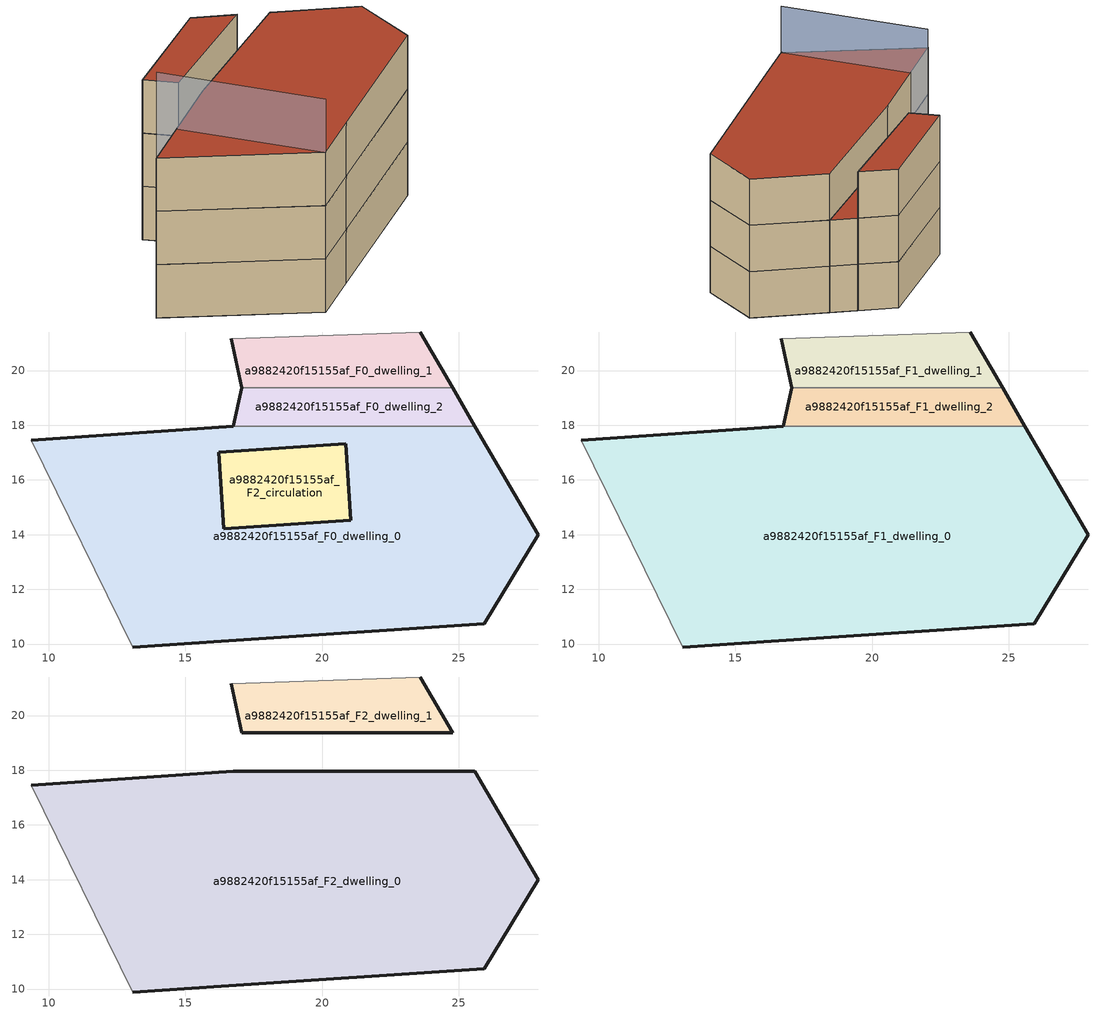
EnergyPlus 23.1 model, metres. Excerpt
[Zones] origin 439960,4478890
a9882420f15155af_F0_dwelling_0
 floor ground (EU_floor_Construction): 25.92,10.73 27.91,13.99 25.59,17.97 16.75,17.97 9.36,17.45 13.07,9.89 16.31,10.1 z0
 wall outside (EU_wall_Construction): 9.36,17.45 16.75,17.97 / 25.59,17.97 27.91,13.99 25.92,10.73 16.31,10.1 13.07,9.89 z0:3
 wall to a9882420f15155af_F0_dwelling_2 (EU_wall_Construction): 16.75,17.97 25.59,17.97 z0:3
 wall adiabatic (EU_wall_Construction): 13.07,9.89 9.36,17.45 z0:3
a9882420f15155af_F0_dwelling_1
 floor ground (EU_floor_Construction): 24.77,19.37 23.58,21.41 16.68,21.15 17.07,19.37 z0
 wall outside (EU_wall_Construction): 23.58,21.41 24.77,19.37 / 17.07,19.37 16.68,21.15 z0:3
 wall adiabatic (EU_wall_Construction): 16.68,21.15 23.58,21.41 z0:3
 wall to a9882420f15155af_F0_dwelling_2 (EU_wall_Construction): 24.77,19.37 17.07,19.37 z0:3
a9882420f15155af_F0_dwelling_2
 floor ground (EU_floor_Construction): 25.59,17.97 24.77,19.37 17.07,19.37 16.75,17.97 z0
 wall outside (EU_wall_Construction): 24.77,19.37 25.59,17.97 / 16.75,17.97 17.07,19.37 z0:3
a9882420f15155af_F2_circulation
 floor ground (EU_floor_Construction): 21.04,14.52 20.86,17.32 16.22,17.01 16.4,14.22 z0
 wall outside (EU_wall_Construction): 16.4,14.22 16.22,17.01 20.86,17.32 21.04,14.52 16.4,14.22 z0:3
 roof outside (EU_roof_Construction): 20.86,17.32 21.04,14.52 16.4,14.22 16.22,17.01 z3
a9882420f15155af_F1_dwelling_0
 floor to a9882420f15155af_F0_dwelling_0 (EU_floor_Construction): 25.92,10.73 27.91,13.99 25.59,17.97 16.75,17.97 9.36,17.45 13.07,9.89 16.31,10.1 z3
 wall outside (EU_wall_Construction): 9.36,17.45 16.75,17.97 / 25.59,17.97 27.91,13.99 25.92,10.73 16.31,10.1 13.07,9.89 z3:6
 wall to a9882420f15155af_F1_dwelling_2 (EU_wall_Construction): 16.75,17.97 25.59,17.97 z3:6
 wall adiabatic (EU_wall_Construction): 13.07,9.89 9.36,17.45 z3:6
a9882420f15155af_F1_dwelling_1
 floor to a9882420f15155af_F0_dwelling_1 (EU_floor_Construction): 24.77,19.37 23.58,21.41 16.68,21.15 17.07,19.37 z3
 wall outside (EU_wall_Construction): 23.58,21.41 24.77,19.37 / 17.07,19.37 16.68,21.15 z3:6
 wall adiabatic (EU_wall_Construction): 16.68,21.15 23.58,21.41 z3:6
 wall to a9882420f15155af_F1_dwelling_2 (EU_wall_Construction): 24.77,19.37 17.07,19.37 z3:6
a9882420f15155af_F1_dwelling_2
 floor to a9882420f15155af_F0_dwelling_2 (EU_floor_Construction): 25.59,17.97 24.77,19.37 17.07,19.37 16.75,17.97 z3
 wall outside (EU_wall_Construction): 24.77,19.37 25.59,17.97 / 16.75,17.97 17.07,19.37 z3:6
 roof outside (EU_roof_Construction): 24.77,19.37 25.59,17.97 16.75,17.97 17.07,19.37 z6
a9882420f15155af_F2_dwelling_0
 floor to a9882420f15155af_F1_dwelling_0 (EU_floor_Construction): 25.92,10.73 27.91,13.99 25.59,17.97 16.75,17.97 9.36,17.45 13.07,9.89 16.31,10.1 z6
 wall outside (EU_wall_Construction): 9.36,17.45 16.75,17.97 25.59,17.97 27.91,13.99 25.92,10.73 16.31,10.1 13.07,9.89 z6:9
 wall adiabatic (EU_wall_Construction): 13.07,9.89 9.36,17.45 z6:9
 roof outside (EU_roof_Construction): 25.59,17.97 27.91,13.99 25.92,10.73 16.31,10.1 13.07,9.89 9.36,17.45 16.75,17.97 z9
a9882420f15155af_F2_dwelling_1
 floor to a9882420f15155af_F1_dwelling_1 (EU_floor_Construction): 24.77,19.37 23.58,21.41 16.68,21.15 17.07,19.37 z6
 wall outside (EU_wall_Construction): 23.58,21.41 24.77,19.37 17.07,19.37 16.68,21.15 z6:9
 wall adiabatic (EU_wall_Construction): 16.68,21.15 23.58,21.41 z6:9
 roof outside (EU_roof_Construction): 23.58,21.41 24.77,19.37 17.07,19.37 16.68,21.15 z9
shading: 12.5,18.69 13.07,9.89 z0:12
[Building]
EU S2 Campaign: North Axis=0; Terrain=City; Solar Distribution=FullExterior
[Site:Location]
Madrid: Latitude=40.5; Longitude=-3.5; Time Zone=1; Elevation=609
[SizingPeriod:WeatherFileDays]
AnnualSizingPeriod: Begin Month=1; Begin Day of Month=1; End Month=12; End Day of Month=31; Day of Week for Start Day=Monday; Use Weather File Daylight Saving Period=No; Use Weather File Rain and Snow Indicators=No
[MATERIAL]
EU_InternalMass_Material: Roughness=MediumRough; Thickness=0.1; Conductivity=1; Density=1800; Specific Heat=900; Thermal Absorptance=0.9; Solar Absorptance=0.7; Visible Absorptance=0.7
[MATERIAL:NOMASS] Roughness=MediumRough; Thermal Absorptance=0.9; Solar Absorptance=0.7; Visible Absorptance=0.7
Name | Thermal Resistance
EU_wall_NoMass | 0.459673
EU_roof_NoMass | 0.495815
EU_floor_NoMass | 0.788942
[CONSTRUCTION]
EU_wall_Construction: EU_wall_NoMass
EU_roof_Construction: EU_roof_NoMass
EU_floor_Construction: EU_floor_NoMass
EU_InternalMass_Construction: EU_InternalMass_Material
[ZONE] Type=1; Multiplier=1; Ceiling Height=autocalculate; Floor Area=autocalculate; Part of Total Floor Area=Yes
Name | Volume
a9882420f15155af_F0_dwelling_0; a9882420f15155af_F1_dwelling_0; a9882420f15155af_F2_dwelling_0 | 356.75
a9882420f15155af_F0_dwelling_1; a9882420f15155af_F1_dwelling_1; a9882420f15155af_F2_dwelling_1 | 42.0348
a9882420f15155af_F0_dwelling_2; a9882420f15155af_F1_dwelling_2 | 34.9175
a9882420f15155af_F2_circulation | 39.0238
[INTERNALMASS] Construction=EU_InternalMass_Construction
Name | Zone or ZoneList | Surface Area
a9882420f15155af_F0_dwelling_0_EU_InternalMass | a9882420f15155af_F0_dwelling_0 | 118.92
a9882420f15155af_F0_dwelling_1_EU_InternalMass | a9882420f15155af_F0_dwelling_1 | 14.0149
a9882420f15155af_F0_dwelling_2_EU_InternalMass | a9882420f15155af_F0_dwelling_2 | 11.6328
a9882420f15155af_F1_dwelling_0_EU_InternalMass | a9882420f15155af_F1_dwelling_0 | 118.92
a9882420f15155af_F1_dwelling_1_EU_InternalMass | a9882420f15155af_F1_dwelling_1 | 14.0149
a9882420f15155af_F1_dwelling_2_EU_InternalMass | a9882420f15155af_F1_dwelling_2 | 11.6328
a9882420f15155af_F2_dwelling_0_EU_InternalMass | a9882420f15155af_F2_dwelling_0 | 65.7641
a9882420f15155af_F2_dwelling_1_EU_InternalMass | a9882420f15155af_F2_dwelling_1 | 65.7641
[OTHEREQUIPMENT] Fuel Type=Electricity; Design Level Calculation Method=Watts/Area; Power per Zone Floor Area=1; Fraction Latent=0; Fraction Radiant=0; Fraction Lost=0; Carbon Dioxide Generation Rate=0; EndUse Subcategory=EU_Step8_InternalGains
Name | Zone or ZoneList or Space or SpaceList | Schedule
EU_Step8_InternalGain_a9882420f15155af_F0_dwelling_0_f000 | a9882420f15155af_F0_dwelling_0 | EU_Step8_GainSchedule_a9882420f15155af_F0_dwelling_0_f000
EU_Step8_InternalGain_a9882420f15155af_F0_dwelling_1_f000 | a9882420f15155af_F0_dwelling_1 | EU_Step8_GainSchedule_a9882420f15155af_F0_dwelling_1_f000
EU_Step8_InternalGain_a9882420f15155af_F0_dwelling_2_f000 | a9882420f15155af_F0_dwelling_2 | EU_Step8_GainSchedule_a9882420f15155af_F0_dwelling_2_f000
EU_Step8_InternalGain_a9882420f15155af_F1_dwelling_0_f000 | a9882420f15155af_F1_dwelling_0 | EU_Step8_GainSchedule_a9882420f15155af_F1_dwelling_0_f000
EU_Step8_InternalGain_a9882420f15155af_F1_dwelling_1_f000 | a9882420f15155af_F1_dwelling_1 | EU_Step8_GainSchedule_a9882420f15155af_F1_dwelling_1_f000
EU_Step8_InternalGain_a9882420f15155af_F1_dwelling_2_f000 | a9882420f15155af_F1_dwelling_2 | EU_Step8_GainSchedule_a9882420f15155af_F1_dwelling_2_f000
EU_Step8_InternalGain_a9882420f15155af_F2_dwelling_0_f000 | a9882420f15155af_F2_dwelling_0 | EU_Step8_GainSchedule_a9882420f15155af_F2_dwelling_0_f000
EU_Step8_InternalGain_a9882420f15155af_F2_dwelling_1_f000 | a9882420f15155af_F2_dwelling_1 | EU_Step8_GainSchedule_a9882420f15155af_F2_dwelling_1_f000
[ZONEINFILTRATION:DESIGNFLOWRATE]
EU_Circulation_Infiltration_a9882420f15155af_F2_circulation: Zone or ZoneList or Space or SpaceList=a9882420f15155af_F2_circulation; Schedule=EU_AlwaysOn; Design Flow Rate Calculation Method=Flow/Area; Flow Rate per Floor Area=0.0005; Constant Term Coefficient=1; Temperature Term Coefficient=0; Velocity Term Coefficient=0; Velocity Squared Term Coefficient=0
[ZONEVENTILATION:DESIGNFLOWRATE] Schedule=EU_AlwaysOn; Design Flow Rate Calculation Method=AirChanges/Hour; Air Changes per Hour=0.719161; Ventilation Type=Natural; Fan Pressure Rise=0; Fan Total Efficiency=1; Constant Term Coefficient=1; Temperature Term Coefficient=0; Velocity Term Coefficient=0; Velocity Squared Term Coefficient=0; Minimum Indoor Temperature=-100; Maximum Indoor Temperature=100; Delta Temperature=-100; Minimum Outdoor Temperature=-100; Maximum Outdoor Temperature=100; Maximum Wind Speed=40
Name | Zone or ZoneList or Space or SpaceList
EU_ConstantAir_a9882420f15155af_F0_dwelling_0 | a9882420f15155af_F0_dwelling_0
EU_ConstantAir_a9882420f15155af_F0_dwelling_1 | a9882420f15155af_F0_dwelling_1
EU_ConstantAir_a9882420f15155af_F0_dwelling_2 | a9882420f15155af_F0_dwelling_2
EU_ConstantAir_a9882420f15155af_F1_dwelling_0 | a9882420f15155af_F1_dwelling_0
EU_ConstantAir_a9882420f15155af_F1_dwelling_1 | a9882420f15155af_F1_dwelling_1
EU_ConstantAir_a9882420f15155af_F1_dwelling_2 | a9882420f15155af_F1_dwelling_2
EU_ConstantAir_a9882420f15155af_F2_dwelling_0 | a9882420f15155af_F2_dwelling_0
EU_ConstantAir_a9882420f15155af_F2_dwelling_1 | a9882420f15155af_F2_dwelling_1
[HVACTEMPLATE:THERMOSTAT] Constant Heating Setpoint=20; Constant Cooling Setpoint=50
EU_HeatOnly_a9882420f15155af_F0_dwelling_0; EU_HeatOnly_a9882420f15155af_F0_dwelling_1; EU_HeatOnly_a9882420f15155af_F0_dwelling_2; EU_HeatOnly_a9882420f15155af_F1_dwelling_0; EU_HeatOnly_a9882420f15155af_F1_dwelling_1; EU_HeatOnly_a9882420f15155af_F1_dwelling_2; EU_HeatOnly_a9882420f15155af_F2_dwelling_0; EU_HeatOnly_a9882420f15155af_F2_dwelling_1
[HVACTEMPLATE:ZONE:IDEALLOADSAIRSYSTEM] System Availability Schedule=EU_AlwaysOn; Maximum Heating Supply Air Temperature=50; Minimum Cooling Supply Air Temperature=13; Maximum Heating Supply Air Humidity Ratio=0.0156; Minimum Cooling Supply Air Humidity Ratio=0.0077; Heating Limit=NoLimit; Cooling Limit=NoLimit; Heating Availability Schedule=EU_AlwaysOn; Cooling Availability Schedule=EU_CoolingOff; Dehumidification Control Type=ConstantSensibleHeatRatio; Cooling Sensible Heat Ratio=0.7; Dehumidification Setpoint=60; Humidification Control Type=None; Humidification Setpoint=30; Outdoor Air Method=None; Outdoor Air Flow Rate per Person=0.00944; Outdoor Air Flow Rate per Zone Floor Area=0; Outdoor Air Flow Rate per Zone=0; Demand Controlled Ventilation Type=None; Outdoor Air Economizer Type=NoEconomizer; Heat Recovery Type=None; Sensible Heat Recovery Effectiveness=0.7; Latent Heat Recovery Effectiveness=0.65
Name | Template Thermostat
a9882420f15155af_F0_dwelling_0 | EU_HeatOnly_a9882420f15155af_F0_dwelling_0
a9882420f15155af_F0_dwelling_1 | EU_HeatOnly_a9882420f15155af_F0_dwelling_1
a9882420f15155af_F0_dwelling_2 | EU_HeatOnly_a9882420f15155af_F0_dwelling_2
a9882420f15155af_F1_dwelling_0 | EU_HeatOnly_a9882420f15155af_F1_dwelling_0
a9882420f15155af_F1_dwelling_1 | EU_HeatOnly_a9882420f15155af_F1_dwelling_1
a9882420f15155af_F1_dwelling_2 | EU_HeatOnly_a9882420f15155af_F1_dwelling_2
a9882420f15155af_F2_dwelling_0 | EU_HeatOnly_a9882420f15155af_F2_dwelling_0
a9882420f15155af_F2_dwelling_1 | EU_HeatOnly_a9882420f15155af_F2_dwelling_1
[SIZING:ZONE] Zone Cooling Design Supply Air Temperature Input Method=SupplyAirTemperature; Zone Cooling Design Supply Air Temperature=13; Zone Heating Design Supply Air Temperature Input Method=SupplyAirTemperature; Zone Heating Design Supply Air Temperature=50; Zone Cooling Design Supply Air Humidity Ratio=0.008; Zone Heating Design Supply Air Humidity Ratio=0.008; Cooling Design Air Flow Method=DesignDay; Cooling Design Air Flow Rate=0; Cooling Minimum Air Flow per Zone Floor Area=0.000762; Cooling Minimum Air Flow=0; Cooling Minimum Air Flow Fraction=0.2; Heating Design Air Flow Method=DesignDay; Heating Design Air Flow Rate=0; Heating Maximum Air Flow per Zone Floor Area=0.002032; Heating Maximum Air Flow=0.141576; Heating Maximum Air Flow Fraction=0.3; Account for Dedicated Outdoor Air System=No; Dedicated Outdoor Air System Control Strategy=NeutralSupplyAir; Dedicated Outdoor Air Low Setpoint Temperature for Design=autosize; Dedicated Outdoor Air High Setpoint Temperature for Design=autosize; Zone Load Sizing Method=Sensible Load Only No Latent Load; Zone Latent Cooling Design Supply Air Humidity Ratio Input Method=HumidityRatioDifference; Zone Cooling Design Supply Air Humidity Ratio Difference=0.005; Zone Latent Heating Design Supply Air Humidity Ratio Input Method=HumidityRatioDifference; Zone Humidification Design Supply Air Humidity Ratio Difference=0.005
a9882420f15155af_F0_dwelling_0; a9882420f15155af_F0_dwelling_1; a9882420f15155af_F0_dwelling_2; a9882420f15155af_F1_dwelling_0; a9882420f15155af_F1_dwelling_1; a9882420f15155af_F1_dwelling_2; a9882420f15155af_F2_dwelling_0; a9882420f15155af_F2_dwelling_1
[SCHEDULE:CONSTANT]
Name | Hourly Value
EU_AlwaysOn | 1
EU_CoolingOff | 0
[SCHEDULE:FILE] Column Number=1; Rows to Skip at Top=0; Number of Hours of Data=8760; Column Separator=Comma; Interpolate to Timestep=No; Minutes per Item=60; Adjust Schedule for Daylight Savings=Yes
Name | File
EU_Step8_GainSchedule_a9882420f15155af_F0_dwelling_0_f000 | ../../schedules/a9882420f15155af/a9882420f15155af_F0_dwelling_0_f000_gain.csv
EU_Step8_GainSchedule_a9882420f15155af_F0_dwelling_1_f000 | ../../schedules/a9882420f15155af/a9882420f15155af_F0_dwelling_1_f000_gain.csv
EU_Step8_GainSchedule_a9882420f15155af_F0_dwelling_2_f000 | ../../schedules/a9882420f15155af/a9882420f15155af_F0_dwelling_2_f000_gain.csv
EU_Step8_GainSchedule_a9882420f15155af_F1_dwelling_0_f000 | ../../schedules/a9882420f15155af/a9882420f15155af_F1_dwelling_0_f000_gain.csv
EU_Step8_GainSchedule_a9882420f15155af_F1_dwelling_1_f000 | ../../schedules/a9882420f15155af/a9882420f15155af_F1_dwelling_1_f000_gain.csv
EU_Step8_GainSchedule_a9882420f15155af_F1_dwelling_2_f000 | ../../schedules/a9882420f15155af/a9882420f15155af_F1_dwelling_2_f000_gain.csv
EU_Step8_GainSchedule_a9882420f15155af_F2_dwelling_0_f000 | ../../schedules/a9882420f15155af/a9882420f15155af_F2_dwelling_0_f000_gain.csv
EU_Step8_GainSchedule_a9882420f15155af_F2_dwelling_1_f000 | ../../schedules/a9882420f15155af/a9882420f15155af_F2_dwelling_1_f000_gain.csv
